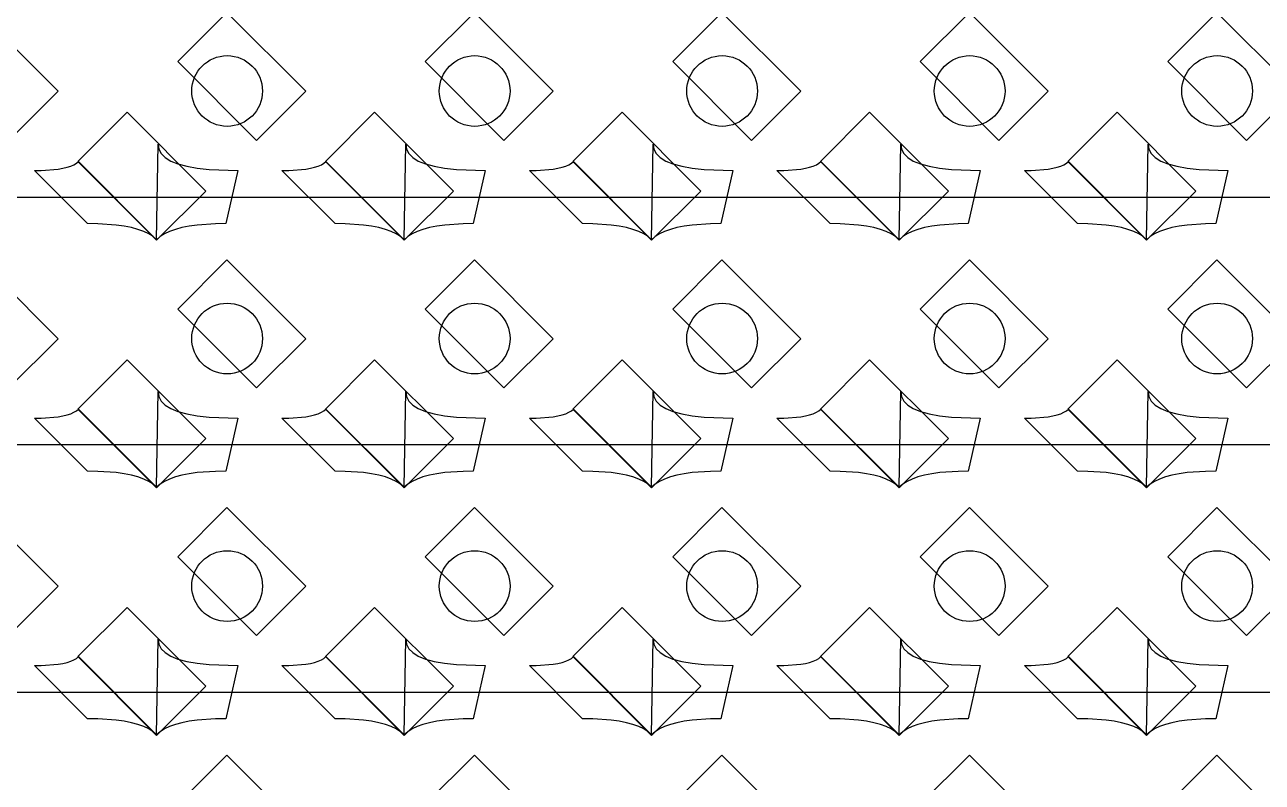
# Model space of a CAD drawing. Header units: inches. Extents: x 0.07 to 4.39, y 0.05 to 2.95.
# Drawn here: x 2.5928 to 2.9428, y 1.3145 to 1.5287 of the extents above; entities that cross this region are included whole.
import ezdxf

# ---------------------------------------------------------------- set-up
doc = ezdxf.new("R2010")
doc.units = ezdxf.units.IN
doc.header["$MEASUREMENT"] = 0
doc.layers.add('Top Layer', color=1, linetype='Continuous')

# ---------------------------------------------------------------- blocks, each defined once
blk = doc.blocks.new('0805_P_______________577')
at = {"layer": 'Top Layer'}
for p, q in [((-0.03937, 0.01575), (-0.01969, 0.01575)), ((-0.03937, -0.01575), (-0.03937, 0.01575)), ((-0.01969, 0.01575), (-0.01969, -0.01575)), ((0.01969, 0.01575), (0.03937, 0.01575)), ((0.01969, -0.01575), (0.01969, 0.01575)), ((0.03937, 0.01575), (0.03937, -0.01575)), ((-0.01969, -0.01575), (-0.03937, -0.01575)), ((0.03937, -0.01575), (0.01969, -0.01575))]:
    blk.add_line(p, q, dxfattribs=at)
blk = doc.blocks.new('0805_P_______________578')
at = {"layer": 'Top Layer'}
for p, q in [((-0.03937, 0.01575), (-0.01969, 0.01575)), ((-0.03937, -0.01575), (-0.03937, 0.01575)), ((-0.01969, 0.01575), (-0.01969, -0.01575)), ((0.01969, 0.01575), (0.03937, 0.01575)), ((0.01969, -0.01575), (0.01969, 0.01575)), ((0.03937, 0.01575), (0.03937, -0.01575)), ((-0.01969, -0.01575), (-0.03937, -0.01575)), ((0.03937, -0.01575), (0.01969, -0.01575))]:
    blk.add_line(p, q, dxfattribs=at)
blk = doc.blocks.new('0805_P_______________579')
at = {"layer": 'Top Layer'}
for p, q in [((-0.03937, 0.01575), (-0.01969, 0.01575)), ((-0.03937, -0.01575), (-0.03937, 0.01575)), ((-0.01969, 0.01575), (-0.01969, -0.01575)), ((0.01969, 0.01575), (0.03937, 0.01575)), ((0.01969, -0.01575), (0.01969, 0.01575)), ((0.03937, 0.01575), (0.03937, -0.01575)), ((-0.01969, -0.01575), (-0.03937, -0.01575)), ((0.03937, -0.01575), (0.01969, -0.01575))]:
    blk.add_line(p, q, dxfattribs=at)
blk = doc.blocks.new('0805_P_______________580')
at = {"layer": 'Top Layer'}
for p, q in [((-0.03937, 0.01575), (-0.01969, 0.01575)), ((-0.03937, -0.01575), (-0.03937, 0.01575)), ((-0.01969, 0.01575), (-0.01969, -0.01575)), ((0.01969, 0.01575), (0.03937, 0.01575)), ((0.01969, -0.01575), (0.01969, 0.01575)), ((0.03937, 0.01575), (0.03937, -0.01575)), ((-0.01969, -0.01575), (-0.03937, -0.01575)), ((0.03937, -0.01575), (0.01969, -0.01575))]:
    blk.add_line(p, q, dxfattribs=at)
blk = doc.blocks.new('0805_P_______________581')
at = {"layer": 'Top Layer'}
for p, q in [((-0.03937, 0.01575), (-0.01969, 0.01575)), ((-0.03937, -0.01575), (-0.03937, 0.01575)), ((-0.01969, 0.01575), (-0.01969, -0.01575)), ((0.01969, 0.01575), (0.03937, 0.01575)), ((0.01969, -0.01575), (0.01969, 0.01575)), ((0.03937, 0.01575), (0.03937, -0.01575)), ((-0.01969, -0.01575), (-0.03937, -0.01575)), ((0.03937, -0.01575), (0.01969, -0.01575))]:
    blk.add_line(p, q, dxfattribs=at)
blk = doc.blocks.new('0805_P_______________582')
at = {"layer": 'Top Layer'}
for p, q in [((-0.03937, 0.01575), (-0.01969, 0.01575)), ((-0.03937, -0.01575), (-0.03937, 0.01575)), ((-0.01969, 0.01575), (-0.01969, -0.01575)), ((0.01969, 0.01575), (0.03937, 0.01575)), ((0.01969, -0.01575), (0.01969, 0.01575)), ((0.03937, 0.01575), (0.03937, -0.01575)), ((-0.01969, -0.01575), (-0.03937, -0.01575)), ((0.03937, -0.01575), (0.01969, -0.01575))]:
    blk.add_line(p, q, dxfattribs=at)
blk = doc.blocks.new('0805_P_______________617')
at = {"layer": 'Top Layer'}
for p, q in [((-0.03937, 0.01575), (-0.01969, 0.01575)), ((-0.03937, -0.01575), (-0.03937, 0.01575)), ((-0.01969, 0.01575), (-0.01969, -0.01575)), ((0.01969, 0.01575), (0.03937, 0.01575)), ((0.01969, -0.01575), (0.01969, 0.01575)), ((0.03937, 0.01575), (0.03937, -0.01575)), ((-0.01969, -0.01575), (-0.03937, -0.01575)), ((0.03937, -0.01575), (0.01969, -0.01575))]:
    blk.add_line(p, q, dxfattribs=at)
blk = doc.blocks.new('0805_P_______________618')
at = {"layer": 'Top Layer'}
for p, q in [((-0.03937, 0.01575), (-0.01969, 0.01575)), ((-0.03937, -0.01575), (-0.03937, 0.01575)), ((-0.01969, 0.01575), (-0.01969, -0.01575)), ((0.01969, 0.01575), (0.03937, 0.01575)), ((0.01969, -0.01575), (0.01969, 0.01575)), ((0.03937, 0.01575), (0.03937, -0.01575)), ((-0.01969, -0.01575), (-0.03937, -0.01575)), ((0.03937, -0.01575), (0.01969, -0.01575))]:
    blk.add_line(p, q, dxfattribs=at)
blk = doc.blocks.new('0805_P_______________619')
at = {"layer": 'Top Layer'}
for p, q in [((-0.03937, 0.01575), (-0.01969, 0.01575)), ((-0.03937, -0.01575), (-0.03937, 0.01575)), ((-0.01969, 0.01575), (-0.01969, -0.01575)), ((0.01969, 0.01575), (0.03937, 0.01575)), ((0.01969, -0.01575), (0.01969, 0.01575)), ((0.03937, 0.01575), (0.03937, -0.01575)), ((-0.01969, -0.01575), (-0.03937, -0.01575)), ((0.03937, -0.01575), (0.01969, -0.01575))]:
    blk.add_line(p, q, dxfattribs=at)
blk = doc.blocks.new('0805_P_______________620')
at = {"layer": 'Top Layer'}
for p, q in [((-0.03937, 0.01575), (-0.01969, 0.01575)), ((-0.03937, -0.01575), (-0.03937, 0.01575)), ((-0.01969, 0.01575), (-0.01969, -0.01575)), ((0.01969, 0.01575), (0.03937, 0.01575)), ((0.01969, -0.01575), (0.01969, 0.01575)), ((0.03937, 0.01575), (0.03937, -0.01575)), ((-0.01969, -0.01575), (-0.03937, -0.01575)), ((0.03937, -0.01575), (0.01969, -0.01575))]:
    blk.add_line(p, q, dxfattribs=at)
blk = doc.blocks.new('0805_P_______________621')
at = {"layer": 'Top Layer'}
for p, q in [((-0.03937, 0.01575), (-0.01969, 0.01575)), ((-0.03937, -0.01575), (-0.03937, 0.01575)), ((-0.01969, 0.01575), (-0.01969, -0.01575)), ((0.01969, 0.01575), (0.03937, 0.01575)), ((0.01969, -0.01575), (0.01969, 0.01575)), ((0.03937, 0.01575), (0.03937, -0.01575)), ((-0.01969, -0.01575), (-0.03937, -0.01575)), ((0.03937, -0.01575), (0.01969, -0.01575))]:
    blk.add_line(p, q, dxfattribs=at)
blk = doc.blocks.new('0805_P_______________622')
at = {"layer": 'Top Layer'}
for p, q in [((-0.03937, 0.01575), (-0.01969, 0.01575)), ((-0.03937, -0.01575), (-0.03937, 0.01575)), ((-0.01969, 0.01575), (-0.01969, -0.01575)), ((0.01969, 0.01575), (0.03937, 0.01575)), ((0.01969, -0.01575), (0.01969, 0.01575)), ((0.03937, 0.01575), (0.03937, -0.01575)), ((-0.01969, -0.01575), (-0.03937, -0.01575)), ((0.03937, -0.01575), (0.01969, -0.01575))]:
    blk.add_line(p, q, dxfattribs=at)
blk = doc.blocks.new('0805_P_______________657')
at = {"layer": 'Top Layer'}
for p, q in [((-0.03937, 0.01575), (-0.01969, 0.01575)), ((-0.03937, -0.01575), (-0.03937, 0.01575)), ((-0.01969, 0.01575), (-0.01969, -0.01575)), ((0.01969, 0.01575), (0.03937, 0.01575)), ((0.01969, -0.01575), (0.01969, 0.01575)), ((0.03937, 0.01575), (0.03937, -0.01575)), ((-0.01969, -0.01575), (-0.03937, -0.01575)), ((0.03937, -0.01575), (0.01969, -0.01575))]:
    blk.add_line(p, q, dxfattribs=at)
blk = doc.blocks.new('0805_P_______________658')
at = {"layer": 'Top Layer'}
for p, q in [((-0.03937, 0.01575), (-0.01969, 0.01575)), ((-0.03937, -0.01575), (-0.03937, 0.01575)), ((-0.01969, 0.01575), (-0.01969, -0.01575)), ((0.01969, 0.01575), (0.03937, 0.01575)), ((0.01969, -0.01575), (0.01969, 0.01575)), ((0.03937, 0.01575), (0.03937, -0.01575)), ((-0.01969, -0.01575), (-0.03937, -0.01575)), ((0.03937, -0.01575), (0.01969, -0.01575))]:
    blk.add_line(p, q, dxfattribs=at)
blk = doc.blocks.new('0805_P_______________659')
at = {"layer": 'Top Layer'}
for p, q in [((-0.03937, 0.01575), (-0.01969, 0.01575)), ((-0.03937, -0.01575), (-0.03937, 0.01575)), ((-0.01969, 0.01575), (-0.01969, -0.01575)), ((0.01969, 0.01575), (0.03937, 0.01575)), ((0.01969, -0.01575), (0.01969, 0.01575)), ((0.03937, 0.01575), (0.03937, -0.01575)), ((-0.01969, -0.01575), (-0.03937, -0.01575)), ((0.03937, -0.01575), (0.01969, -0.01575))]:
    blk.add_line(p, q, dxfattribs=at)
blk = doc.blocks.new('0805_P_______________660')
at = {"layer": 'Top Layer'}
for p, q in [((-0.03937, 0.01575), (-0.01969, 0.01575)), ((-0.03937, -0.01575), (-0.03937, 0.01575)), ((-0.01969, 0.01575), (-0.01969, -0.01575)), ((0.01969, 0.01575), (0.03937, 0.01575)), ((0.01969, -0.01575), (0.01969, 0.01575)), ((0.03937, 0.01575), (0.03937, -0.01575)), ((-0.01969, -0.01575), (-0.03937, -0.01575)), ((0.03937, -0.01575), (0.01969, -0.01575))]:
    blk.add_line(p, q, dxfattribs=at)
blk = doc.blocks.new('0805_P_______________661')
at = {"layer": 'Top Layer'}
for p, q in [((-0.03937, 0.01575), (-0.01969, 0.01575)), ((-0.03937, -0.01575), (-0.03937, 0.01575)), ((-0.01969, 0.01575), (-0.01969, -0.01575)), ((0.01969, 0.01575), (0.03937, 0.01575)), ((0.01969, -0.01575), (0.01969, 0.01575)), ((0.03937, 0.01575), (0.03937, -0.01575)), ((-0.01969, -0.01575), (-0.03937, -0.01575)), ((0.03937, -0.01575), (0.01969, -0.01575))]:
    blk.add_line(p, q, dxfattribs=at)
blk = doc.blocks.new('0805_P_______________662')
at = {"layer": 'Top Layer'}
for p, q in [((-0.03937, 0.01575), (-0.01969, 0.01575)), ((-0.03937, -0.01575), (-0.03937, 0.01575)), ((-0.01969, 0.01575), (-0.01969, -0.01575)), ((0.01969, 0.01575), (0.03937, 0.01575)), ((0.01969, -0.01575), (0.01969, 0.01575)), ((0.03937, 0.01575), (0.03937, -0.01575)), ((-0.01969, -0.01575), (-0.03937, -0.01575)), ((0.03937, -0.01575), (0.01969, -0.01575))]:
    blk.add_line(p, q, dxfattribs=at)
blk = doc.blocks.new('0805_P_______________697')
at = {"layer": 'Top Layer'}
for p, q in [((-0.03937, 0.01575), (-0.01969, 0.01575)), ((-0.03937, -0.01575), (-0.03937, 0.01575)), ((-0.01969, 0.01575), (-0.01969, -0.01575)), ((0.01969, 0.01575), (0.03937, 0.01575)), ((0.01969, -0.01575), (0.01969, 0.01575)), ((0.03937, 0.01575), (0.03937, -0.01575)), ((-0.01969, -0.01575), (-0.03937, -0.01575)), ((0.03937, -0.01575), (0.01969, -0.01575))]:
    blk.add_line(p, q, dxfattribs=at)
blk = doc.blocks.new('0805_P_______________698')
at = {"layer": 'Top Layer'}
for p, q in [((-0.03937, 0.01575), (-0.01969, 0.01575)), ((-0.03937, -0.01575), (-0.03937, 0.01575)), ((-0.01969, 0.01575), (-0.01969, -0.01575)), ((0.01969, 0.01575), (0.03937, 0.01575)), ((0.01969, -0.01575), (0.01969, 0.01575)), ((0.03937, 0.01575), (0.03937, -0.01575)), ((-0.01969, -0.01575), (-0.03937, -0.01575)), ((0.03937, -0.01575), (0.01969, -0.01575))]:
    blk.add_line(p, q, dxfattribs=at)
blk = doc.blocks.new('0805_P_______________699')
at = {"layer": 'Top Layer'}
for p, q in [((-0.03937, 0.01575), (-0.01969, 0.01575)), ((-0.03937, -0.01575), (-0.03937, 0.01575)), ((-0.01969, 0.01575), (-0.01969, -0.01575)), ((0.01969, 0.01575), (0.03937, 0.01575)), ((0.01969, -0.01575), (0.01969, 0.01575)), ((0.03937, 0.01575), (0.03937, -0.01575)), ((-0.01969, -0.01575), (-0.03937, -0.01575)), ((0.03937, -0.01575), (0.01969, -0.01575))]:
    blk.add_line(p, q, dxfattribs=at)
blk = doc.blocks.new('0805_P_______________700')
at = {"layer": 'Top Layer'}
for p, q in [((-0.03937, 0.01575), (-0.01969, 0.01575)), ((-0.03937, -0.01575), (-0.03937, 0.01575)), ((-0.01969, 0.01575), (-0.01969, -0.01575)), ((0.01969, 0.01575), (0.03937, 0.01575)), ((0.01969, -0.01575), (0.01969, 0.01575)), ((0.03937, 0.01575), (0.03937, -0.01575)), ((-0.01969, -0.01575), (-0.03937, -0.01575)), ((0.03937, -0.01575), (0.01969, -0.01575))]:
    blk.add_line(p, q, dxfattribs=at)
blk = doc.blocks.new('0805_P_______________701')
at = {"layer": 'Top Layer'}
for p, q in [((-0.03937, 0.01575), (-0.01969, 0.01575)), ((-0.03937, -0.01575), (-0.03937, 0.01575)), ((-0.01969, 0.01575), (-0.01969, -0.01575)), ((0.01969, 0.01575), (0.03937, 0.01575)), ((0.01969, -0.01575), (0.01969, 0.01575)), ((0.03937, 0.01575), (0.03937, -0.01575)), ((-0.01969, -0.01575), (-0.03937, -0.01575)), ((0.03937, -0.01575), (0.01969, -0.01575))]:
    blk.add_line(p, q, dxfattribs=at)
blk = doc.blocks.new('0805_P_______________702')
at = {"layer": 'Top Layer'}
for p, q in [((-0.03937, 0.01575), (-0.01969, 0.01575)), ((-0.03937, -0.01575), (-0.03937, 0.01575)), ((-0.01969, 0.01575), (-0.01969, -0.01575)), ((0.01969, 0.01575), (0.03937, 0.01575)), ((0.01969, -0.01575), (0.01969, 0.01575)), ((0.03937, 0.01575), (0.03937, -0.01575)), ((-0.01969, -0.01575), (-0.03937, -0.01575)), ((0.03937, -0.01575), (0.01969, -0.01575))]:
    blk.add_line(p, q, dxfattribs=at)

msp = doc.modelspace()

# ---------------------------------------------------------------- linework, layer by layer
at = {"layer": 'Top Layer'}
for p, q in [((2.63005, 1.46795), (2.63051, 1.495)), ((2.63051, 1.495), (2.63071, 1.49358)), ((2.70005, 1.46795), (2.70051, 1.495)), ((2.70051, 1.495), (2.70071, 1.49358)), ((2.77005, 1.46795), (2.77051, 1.495)), ((2.77051, 1.495), (2.77071, 1.49358)), ((2.84005, 1.46795), (2.84051, 1.495)), ((2.84051, 1.495), (2.84071, 1.49358)), ((2.91005, 1.46795), (2.91051, 1.495)), ((2.91051, 1.495), (2.91071, 1.49358)), ((2.63071, 1.49358), (2.63137, 1.4923)), ((2.63137, 1.4923), (2.63248, 1.49117)), ((2.63248, 1.49117), (2.63405, 1.4902)), ((2.70071, 1.49358), (2.70137, 1.4923)), ((2.70137, 1.4923), (2.70248, 1.49117)), ((2.70248, 1.49117), (2.70405, 1.4902)), ((2.77071, 1.49358), (2.77137, 1.4923)), ((2.77137, 1.4923), (2.77248, 1.49117)), ((2.77248, 1.49117), (2.77405, 1.4902)), ((2.84071, 1.49358), (2.84137, 1.4923)), ((2.84137, 1.4923), (2.84248, 1.49117)), ((2.84248, 1.49117), (2.84405, 1.4902)), ((2.91071, 1.49358), (2.91137, 1.4923)), ((2.91137, 1.4923), (2.91248, 1.49117)), ((2.91248, 1.49117), (2.91405, 1.4902)), ((2.59551, 1.4875), (2.59741, 1.48753)), ((2.61051, 1.4725), (2.59551, 1.4875)), ((2.59741, 1.48753), (2.60225, 1.48791)), ((2.60225, 1.48791), (2.60356, 1.48814)), ((2.60356, 1.48814), (2.60474, 1.48842)), ((2.60474, 1.48842), (2.60576, 1.48875)), ((2.60576, 1.48875), (2.60664, 1.48914)), ((2.60664, 1.48914), (2.60737, 1.48957)), ((2.60737, 1.48957), (2.60795, 1.49005)), ((2.60795, 1.49005), (2.63005, 1.46795)), ((2.63405, 1.4902), (2.63607, 1.48937)), ((2.63607, 1.48937), (2.63855, 1.4887)), ((2.63855, 1.4887), (2.64148, 1.48818)), ((2.64148, 1.48818), (2.64487, 1.4878)), ((2.64487, 1.4878), (2.65301, 1.4875)), ((2.65301, 1.4875), (2.6496, 1.4725)), ((2.66551, 1.4875), (2.66741, 1.48753)), ((2.68051, 1.4725), (2.66551, 1.4875)), ((2.66741, 1.48753), (2.67225, 1.48791)), ((2.67225, 1.48791), (2.67356, 1.48814)), ((2.67356, 1.48814), (2.67474, 1.48842)), ((2.67474, 1.48842), (2.67576, 1.48875)), ((2.67576, 1.48875), (2.67664, 1.48914)), ((2.67664, 1.48914), (2.67737, 1.48957)), ((2.67737, 1.48957), (2.67795, 1.49005)), ((2.67795, 1.49005), (2.70005, 1.46795)), ((2.70405, 1.4902), (2.70607, 1.48937)), ((2.70607, 1.48937), (2.70855, 1.4887)), ((2.70855, 1.4887), (2.71148, 1.48818)), ((2.71148, 1.48818), (2.71487, 1.4878)), ((2.71487, 1.4878), (2.72301, 1.4875)), ((2.72301, 1.4875), (2.7196, 1.4725)), ((2.73551, 1.4875), (2.73741, 1.48753)), ((2.75051, 1.4725), (2.73551, 1.4875)), ((2.73741, 1.48753), (2.74225, 1.48791)), ((2.74225, 1.48791), (2.74356, 1.48814)), ((2.74356, 1.48814), (2.74474, 1.48842)), ((2.74474, 1.48842), (2.74576, 1.48875)), ((2.74576, 1.48875), (2.74664, 1.48914)), ((2.74664, 1.48914), (2.74737, 1.48957)), ((2.74737, 1.48957), (2.74795, 1.49005)), ((2.74795, 1.49005), (2.77005, 1.46795)), ((2.77405, 1.4902), (2.77607, 1.48937)), ((2.77607, 1.48937), (2.77855, 1.4887)), ((2.77855, 1.4887), (2.78148, 1.48818)), ((2.78148, 1.48818), (2.78487, 1.4878)), ((2.78487, 1.4878), (2.79301, 1.4875)), ((2.79301, 1.4875), (2.7896, 1.4725)), ((2.80551, 1.4875), (2.80741, 1.48753)), ((2.82051, 1.4725), (2.80551, 1.4875)), ((2.80741, 1.48753), (2.81225, 1.48791)), ((2.81225, 1.48791), (2.81356, 1.48814)), ((2.81356, 1.48814), (2.81474, 1.48842)), ((2.81474, 1.48842), (2.81576, 1.48875)), ((2.81576, 1.48875), (2.81664, 1.48914)), ((2.81664, 1.48914), (2.81737, 1.48957)), ((2.81737, 1.48957), (2.81795, 1.49005)), ((2.81795, 1.49005), (2.84005, 1.46795)), ((2.84405, 1.4902), (2.84607, 1.48937)), ((2.84607, 1.48937), (2.84855, 1.4887)), ((2.84855, 1.4887), (2.85148, 1.48818)), ((2.85148, 1.48818), (2.85487, 1.4878)), ((2.85487, 1.4878), (2.86301, 1.4875)), ((2.86301, 1.4875), (2.8596, 1.4725)), ((2.87551, 1.4875), (2.87741, 1.48753)), ((2.89051, 1.4725), (2.87551, 1.4875)), ((2.87741, 1.48753), (2.88225, 1.48791)), ((2.88225, 1.48791), (2.88356, 1.48814)), ((2.88356, 1.48814), (2.88474, 1.48842)), ((2.88474, 1.48842), (2.88576, 1.48875)), ((2.88576, 1.48875), (2.88664, 1.48914)), ((2.88664, 1.48914), (2.88737, 1.48957)), ((2.88737, 1.48957), (2.88795, 1.49005)), ((2.88795, 1.49005), (2.91005, 1.46795)), ((2.91405, 1.4902), (2.91607, 1.48937)), ((2.91607, 1.48937), (2.91855, 1.4887)), ((2.91855, 1.4887), (2.92148, 1.48818)), ((2.92148, 1.48818), (2.92487, 1.4878)), ((2.92487, 1.4878), (2.93301, 1.4875)), ((2.93301, 1.4875), (2.9296, 1.4725)), ((2.41588, 1.48), (2.62588, 1.48)), ((2.62588, 1.48), (2.97588, 1.48)), ((2.6134, 1.47245), (2.61051, 1.4725)), ((2.61857, 1.47209), (2.6134, 1.47245)), ((2.62084, 1.47177), (2.61857, 1.47209)), ((2.6229, 1.47136), (2.62084, 1.47177)), ((2.62475, 1.47086), (2.6229, 1.47136)), ((2.62639, 1.47027), (2.62475, 1.47086)), ((2.62782, 1.46959), (2.62639, 1.47027)), ((2.63372, 1.47027), (2.63229, 1.46959)), ((2.63536, 1.47086), (2.63372, 1.47027)), ((2.63721, 1.47136), (2.63536, 1.47086)), ((2.63927, 1.47177), (2.63721, 1.47136)), ((2.64154, 1.47209), (2.63927, 1.47177)), ((2.64671, 1.47245), (2.64154, 1.47209)), ((2.6496, 1.4725), (2.64671, 1.47245)), ((2.6834, 1.47245), (2.68051, 1.4725)), ((2.68857, 1.47209), (2.6834, 1.47245)), ((2.69084, 1.47177), (2.68857, 1.47209)), ((2.6929, 1.47136), (2.69084, 1.47177)), ((2.69475, 1.47086), (2.6929, 1.47136)), ((2.69639, 1.47027), (2.69475, 1.47086)), ((2.69782, 1.46959), (2.69639, 1.47027)), ((2.70372, 1.47027), (2.70229, 1.46959)), ((2.70536, 1.47086), (2.70372, 1.47027)), ((2.70721, 1.47136), (2.70536, 1.47086)), ((2.70927, 1.47177), (2.70721, 1.47136)), ((2.71154, 1.47209), (2.70927, 1.47177)), ((2.71671, 1.47245), (2.71154, 1.47209)), ((2.7196, 1.4725), (2.71671, 1.47245)), ((2.7534, 1.47245), (2.75051, 1.4725)), ((2.75857, 1.47209), (2.7534, 1.47245)), ((2.76084, 1.47177), (2.75857, 1.47209)), ((2.7629, 1.47136), (2.76084, 1.47177)), ((2.76475, 1.47086), (2.7629, 1.47136)), ((2.76639, 1.47027), (2.76475, 1.47086)), ((2.76782, 1.46959), (2.76639, 1.47027)), ((2.77372, 1.47027), (2.77229, 1.46959)), ((2.77536, 1.47086), (2.77372, 1.47027)), ((2.77721, 1.47136), (2.77536, 1.47086)), ((2.77927, 1.47177), (2.77721, 1.47136)), ((2.78154, 1.47209), (2.77927, 1.47177)), ((2.78671, 1.47245), (2.78154, 1.47209)), ((2.7896, 1.4725), (2.78671, 1.47245)), ((2.8234, 1.47245), (2.82051, 1.4725)), ((2.82857, 1.47209), (2.8234, 1.47245)), ((2.83084, 1.47177), (2.82857, 1.47209)), ((2.8329, 1.47136), (2.83084, 1.47177)), ((2.83475, 1.47086), (2.8329, 1.47136)), ((2.83639, 1.47027), (2.83475, 1.47086)), ((2.83782, 1.46959), (2.83639, 1.47027)), ((2.84372, 1.47027), (2.84229, 1.46959)), ((2.84536, 1.47086), (2.84372, 1.47027)), ((2.84721, 1.47136), (2.84536, 1.47086)), ((2.84927, 1.47177), (2.84721, 1.47136)), ((2.85154, 1.47209), (2.84927, 1.47177)), ((2.85671, 1.47245), (2.85154, 1.47209)), ((2.8596, 1.4725), (2.85671, 1.47245)), ((2.8934, 1.47245), (2.89051, 1.4725)), ((2.89857, 1.47209), (2.8934, 1.47245)), ((2.90084, 1.47177), (2.89857, 1.47209)), ((2.9029, 1.47136), (2.90084, 1.47177)), ((2.90475, 1.47086), (2.9029, 1.47136)), ((2.90639, 1.47027), (2.90475, 1.47086)), ((2.90782, 1.46959), (2.90639, 1.47027)), ((2.91372, 1.47027), (2.91229, 1.46959)), ((2.91536, 1.47086), (2.91372, 1.47027)), ((2.91721, 1.47136), (2.91536, 1.47086)), ((2.91927, 1.47177), (2.91721, 1.47136)), ((2.92154, 1.47209), (2.91927, 1.47177)), ((2.92671, 1.47245), (2.92154, 1.47209)), ((2.9296, 1.4725), (2.92671, 1.47245)), ((2.62904, 1.46882), (2.62782, 1.46959)), ((2.63005, 1.46795), (2.62904, 1.46882)), ((2.63107, 1.46882), (2.63005, 1.46795)), ((2.63229, 1.46959), (2.63107, 1.46882)), ((2.69904, 1.46882), (2.69782, 1.46959)), ((2.70005, 1.46795), (2.69904, 1.46882)), ((2.70107, 1.46882), (2.70005, 1.46795)), ((2.70229, 1.46959), (2.70107, 1.46882)), ((2.76904, 1.46882), (2.76782, 1.46959)), ((2.77005, 1.46795), (2.76904, 1.46882)), ((2.77107, 1.46882), (2.77005, 1.46795)), ((2.77229, 1.46959), (2.77107, 1.46882)), ((2.83904, 1.46882), (2.83782, 1.46959)), ((2.84005, 1.46795), (2.83904, 1.46882)), ((2.84107, 1.46882), (2.84005, 1.46795)), ((2.84229, 1.46959), (2.84107, 1.46882)), ((2.90904, 1.46882), (2.90782, 1.46959)), ((2.91005, 1.46795), (2.90904, 1.46882)), ((2.91107, 1.46882), (2.91005, 1.46795)), ((2.91229, 1.46959), (2.91107, 1.46882)), ((2.63005, 1.39795), (2.63051, 1.425)), ((2.63051, 1.425), (2.63071, 1.42358)), ((2.70005, 1.39795), (2.70051, 1.425)), ((2.70051, 1.425), (2.70071, 1.42358)), ((2.77005, 1.39795), (2.77051, 1.425)), ((2.77051, 1.425), (2.77071, 1.42358)), ((2.84005, 1.39795), (2.84051, 1.425)), ((2.84051, 1.425), (2.84071, 1.42358)), ((2.91005, 1.39795), (2.91051, 1.425)), ((2.91051, 1.425), (2.91071, 1.42358)), ((2.63071, 1.42358), (2.63137, 1.4223)), ((2.63137, 1.4223), (2.63248, 1.42118)), ((2.63248, 1.42118), (2.63405, 1.4202)), ((2.70071, 1.42358), (2.70137, 1.4223)), ((2.70137, 1.4223), (2.70248, 1.42118)), ((2.70248, 1.42118), (2.70405, 1.4202)), ((2.77071, 1.42358), (2.77137, 1.4223)), ((2.77137, 1.4223), (2.77248, 1.42118)), ((2.77248, 1.42118), (2.77405, 1.4202)), ((2.84071, 1.42358), (2.84137, 1.4223)), ((2.84137, 1.4223), (2.84248, 1.42118)), ((2.84248, 1.42118), (2.84405, 1.4202)), ((2.91071, 1.42358), (2.91137, 1.4223)), ((2.91137, 1.4223), (2.91248, 1.42118)), ((2.91248, 1.42118), (2.91405, 1.4202)), ((2.59551, 1.4175), (2.59741, 1.41753)), ((2.61051, 1.4025), (2.59551, 1.4175)), ((2.59741, 1.41753), (2.60225, 1.41791)), ((2.60225, 1.41791), (2.60356, 1.41814)), ((2.60356, 1.41814), (2.60474, 1.41842)), ((2.60474, 1.41842), (2.60576, 1.41875)), ((2.60576, 1.41875), (2.60664, 1.41914)), ((2.60664, 1.41914), (2.60737, 1.41957)), ((2.60737, 1.41957), (2.60795, 1.42006)), ((2.60795, 1.42006), (2.63005, 1.39795)), ((2.63405, 1.4202), (2.63607, 1.41938)), ((2.63607, 1.41938), (2.63855, 1.4187)), ((2.63855, 1.4187), (2.64148, 1.41817)), ((2.64148, 1.41817), (2.64487, 1.4178)), ((2.64487, 1.4178), (2.65301, 1.4175)), ((2.65301, 1.4175), (2.6496, 1.4025)), ((2.66551, 1.4175), (2.66741, 1.41753)), ((2.68051, 1.4025), (2.66551, 1.4175)), ((2.66741, 1.41753), (2.67225, 1.41791)), ((2.67225, 1.41791), (2.67356, 1.41814)), ((2.67356, 1.41814), (2.67474, 1.41842)), ((2.67474, 1.41842), (2.67576, 1.41875)), ((2.67576, 1.41875), (2.67664, 1.41914)), ((2.67664, 1.41914), (2.67737, 1.41957)), ((2.67737, 1.41957), (2.67795, 1.42006)), ((2.67795, 1.42006), (2.70005, 1.39795)), ((2.70405, 1.4202), (2.70607, 1.41938)), ((2.70607, 1.41938), (2.70855, 1.4187)), ((2.70855, 1.4187), (2.71148, 1.41817)), ((2.71148, 1.41817), (2.71487, 1.4178)), ((2.71487, 1.4178), (2.72301, 1.4175)), ((2.72301, 1.4175), (2.7196, 1.4025)), ((2.73551, 1.4175), (2.73741, 1.41753)), ((2.75051, 1.4025), (2.73551, 1.4175)), ((2.73741, 1.41753), (2.74225, 1.41791)), ((2.74225, 1.41791), (2.74356, 1.41814)), ((2.74356, 1.41814), (2.74474, 1.41842)), ((2.74474, 1.41842), (2.74576, 1.41875)), ((2.74576, 1.41875), (2.74664, 1.41914)), ((2.74664, 1.41914), (2.74737, 1.41957)), ((2.74737, 1.41957), (2.74795, 1.42006)), ((2.74795, 1.42006), (2.77005, 1.39795)), ((2.77405, 1.4202), (2.77607, 1.41938)), ((2.77607, 1.41938), (2.77855, 1.4187)), ((2.77855, 1.4187), (2.78148, 1.41817)), ((2.78148, 1.41817), (2.78487, 1.4178)), ((2.78487, 1.4178), (2.79301, 1.4175)), ((2.79301, 1.4175), (2.7896, 1.4025)), ((2.80551, 1.4175), (2.80741, 1.41753)), ((2.82051, 1.4025), (2.80551, 1.4175)), ((2.80741, 1.41753), (2.81225, 1.41791)), ((2.81225, 1.41791), (2.81356, 1.41814)), ((2.81356, 1.41814), (2.81474, 1.41842)), ((2.81474, 1.41842), (2.81576, 1.41875)), ((2.81576, 1.41875), (2.81664, 1.41914)), ((2.81664, 1.41914), (2.81737, 1.41957)), ((2.81737, 1.41957), (2.81795, 1.42006)), ((2.81795, 1.42006), (2.84005, 1.39795)), ((2.84405, 1.4202), (2.84607, 1.41938)), ((2.84607, 1.41938), (2.84855, 1.4187)), ((2.84855, 1.4187), (2.85148, 1.41817)), ((2.85148, 1.41817), (2.85487, 1.4178)), ((2.85487, 1.4178), (2.86301, 1.4175)), ((2.86301, 1.4175), (2.8596, 1.4025)), ((2.87551, 1.4175), (2.87741, 1.41753)), ((2.89051, 1.4025), (2.87551, 1.4175)), ((2.87741, 1.41753), (2.88225, 1.41791)), ((2.88225, 1.41791), (2.88356, 1.41814)), ((2.88356, 1.41814), (2.88474, 1.41842)), ((2.88474, 1.41842), (2.88576, 1.41875)), ((2.88576, 1.41875), (2.88664, 1.41914)), ((2.88664, 1.41914), (2.88737, 1.41957)), ((2.88737, 1.41957), (2.88795, 1.42006)), ((2.88795, 1.42006), (2.91005, 1.39795)), ((2.91405, 1.4202), (2.91607, 1.41938)), ((2.91607, 1.41938), (2.91855, 1.4187)), ((2.91855, 1.4187), (2.92148, 1.41817)), ((2.92148, 1.41817), (2.92487, 1.4178)), ((2.92487, 1.4178), (2.93301, 1.4175)), ((2.93301, 1.4175), (2.9296, 1.4025)), ((2.55588, 1.41), (2.63005, 1.41)), ((2.63005, 1.41), (2.70005, 1.41)), ((2.70005, 1.41), (2.77006, 1.41)), ((2.77006, 1.41), (2.90588, 1.41)), ((2.90588, 1.41), (2.98006, 1.41)), ((2.6134, 1.40245), (2.61051, 1.4025)), ((2.61857, 1.40209), (2.6134, 1.40245)), ((2.62084, 1.40177), (2.61857, 1.40209)), ((2.6229, 1.40136), (2.62084, 1.40177)), ((2.62475, 1.40086), (2.6229, 1.40136)), ((2.62639, 1.40027), (2.62475, 1.40086)), ((2.62782, 1.39959), (2.62639, 1.40027)), ((2.63372, 1.40027), (2.63229, 1.39959)), ((2.63536, 1.40086), (2.63372, 1.40027)), ((2.63721, 1.40136), (2.63536, 1.40086)), ((2.63927, 1.40177), (2.63721, 1.40136)), ((2.64154, 1.40209), (2.63927, 1.40177)), ((2.64671, 1.40245), (2.64154, 1.40209)), ((2.6496, 1.4025), (2.64671, 1.40245)), ((2.6834, 1.40245), (2.68051, 1.4025)), ((2.68857, 1.40209), (2.6834, 1.40245)), ((2.69084, 1.40177), (2.68857, 1.40209)), ((2.6929, 1.40136), (2.69084, 1.40177)), ((2.69475, 1.40086), (2.6929, 1.40136)), ((2.69639, 1.40027), (2.69475, 1.40086)), ((2.69782, 1.39959), (2.69639, 1.40027)), ((2.70372, 1.40027), (2.70229, 1.39959)), ((2.70536, 1.40086), (2.70372, 1.40027)), ((2.70721, 1.40136), (2.70536, 1.40086)), ((2.70927, 1.40177), (2.70721, 1.40136)), ((2.71154, 1.40209), (2.70927, 1.40177)), ((2.71671, 1.40245), (2.71154, 1.40209)), ((2.7196, 1.4025), (2.71671, 1.40245)), ((2.7534, 1.40245), (2.75051, 1.4025)), ((2.75857, 1.40209), (2.7534, 1.40245)), ((2.76084, 1.40177), (2.75857, 1.40209)), ((2.7629, 1.40136), (2.76084, 1.40177)), ((2.76475, 1.40086), (2.7629, 1.40136)), ((2.76639, 1.40027), (2.76475, 1.40086)), ((2.76782, 1.39959), (2.76639, 1.40027)), ((2.77372, 1.40027), (2.77229, 1.39959)), ((2.77536, 1.40086), (2.77372, 1.40027)), ((2.77721, 1.40136), (2.77536, 1.40086)), ((2.77927, 1.40177), (2.77721, 1.40136)), ((2.78154, 1.40209), (2.77927, 1.40177)), ((2.78671, 1.40245), (2.78154, 1.40209)), ((2.7896, 1.4025), (2.78671, 1.40245)), ((2.8234, 1.40245), (2.82051, 1.4025)), ((2.82857, 1.40209), (2.8234, 1.40245)), ((2.83084, 1.40177), (2.82857, 1.40209)), ((2.8329, 1.40136), (2.83084, 1.40177)), ((2.83475, 1.40086), (2.8329, 1.40136)), ((2.83639, 1.40027), (2.83475, 1.40086)), ((2.83782, 1.39959), (2.83639, 1.40027)), ((2.84372, 1.40027), (2.84229, 1.39959)), ((2.84536, 1.40086), (2.84372, 1.40027)), ((2.84721, 1.40136), (2.84536, 1.40086)), ((2.84927, 1.40177), (2.84721, 1.40136)), ((2.85154, 1.40209), (2.84927, 1.40177)), ((2.85671, 1.40245), (2.85154, 1.40209)), ((2.8596, 1.4025), (2.85671, 1.40245)), ((2.8934, 1.40245), (2.89051, 1.4025)), ((2.89857, 1.40209), (2.8934, 1.40245)), ((2.90084, 1.40177), (2.89857, 1.40209)), ((2.9029, 1.40136), (2.90084, 1.40177)), ((2.90475, 1.40086), (2.9029, 1.40136)), ((2.90639, 1.40027), (2.90475, 1.40086)), ((2.90782, 1.39959), (2.90639, 1.40027)), ((2.91372, 1.40027), (2.91229, 1.39959)), ((2.91536, 1.40086), (2.91372, 1.40027)), ((2.91721, 1.40136), (2.91536, 1.40086)), ((2.91927, 1.40177), (2.91721, 1.40136)), ((2.92154, 1.40209), (2.91927, 1.40177)), ((2.92671, 1.40245), (2.92154, 1.40209)), ((2.9296, 1.4025), (2.92671, 1.40245)), ((2.62904, 1.39882), (2.62782, 1.39959)), ((2.63005, 1.39795), (2.62904, 1.39882)), ((2.63107, 1.39882), (2.63005, 1.39795)), ((2.63229, 1.39959), (2.63107, 1.39882)), ((2.69904, 1.39882), (2.69782, 1.39959)), ((2.70005, 1.39795), (2.69904, 1.39882)), ((2.70107, 1.39882), (2.70005, 1.39795)), ((2.70229, 1.39959), (2.70107, 1.39882)), ((2.76904, 1.39882), (2.76782, 1.39959)), ((2.77005, 1.39795), (2.76904, 1.39882)), ((2.77107, 1.39882), (2.77005, 1.39795)), ((2.77229, 1.39959), (2.77107, 1.39882)), ((2.83904, 1.39882), (2.83782, 1.39959)), ((2.84005, 1.39795), (2.83904, 1.39882)), ((2.84107, 1.39882), (2.84005, 1.39795)), ((2.84229, 1.39959), (2.84107, 1.39882)), ((2.90904, 1.39882), (2.90782, 1.39959)), ((2.91005, 1.39795), (2.90904, 1.39882)), ((2.91107, 1.39882), (2.91005, 1.39795)), ((2.91229, 1.39959), (2.91107, 1.39882)), ((2.63005, 1.32795), (2.63051, 1.355)), ((2.63051, 1.355), (2.63071, 1.35357)), ((2.70005, 1.32795), (2.70051, 1.355)), ((2.70051, 1.355), (2.70071, 1.35357)), ((2.77005, 1.32795), (2.77051, 1.355)), ((2.77051, 1.355), (2.77071, 1.35357)), ((2.84005, 1.32795), (2.84051, 1.355)), ((2.84051, 1.355), (2.84071, 1.35357)), ((2.91005, 1.32795), (2.91051, 1.355)), ((2.91051, 1.355), (2.91071, 1.35357)), ((2.63071, 1.35357), (2.63137, 1.3523)), ((2.63137, 1.3523), (2.63248, 1.35118)), ((2.63248, 1.35118), (2.63405, 1.3502)), ((2.70071, 1.35357), (2.70137, 1.3523)), ((2.70137, 1.3523), (2.70248, 1.35118)), ((2.70248, 1.35118), (2.70405, 1.3502)), ((2.77071, 1.35357), (2.77137, 1.3523)), ((2.77137, 1.3523), (2.77248, 1.35118)), ((2.77248, 1.35118), (2.77405, 1.3502)), ((2.84071, 1.35357), (2.84137, 1.3523)), ((2.84137, 1.3523), (2.84248, 1.35118)), ((2.84248, 1.35118), (2.84405, 1.3502)), ((2.91071, 1.35357), (2.91137, 1.3523)), ((2.91137, 1.3523), (2.91248, 1.35118)), ((2.91248, 1.35118), (2.91405, 1.3502)), ((2.59551, 1.3475), (2.59741, 1.34753)), ((2.61051, 1.3325), (2.59551, 1.3475)), ((2.59741, 1.34753), (2.60225, 1.34791)), ((2.60225, 1.34791), (2.60356, 1.34814)), ((2.60356, 1.34814), (2.60474, 1.34842)), ((2.60474, 1.34842), (2.60576, 1.34875)), ((2.60576, 1.34875), (2.60664, 1.34914)), ((2.60664, 1.34914), (2.60737, 1.34957)), ((2.60737, 1.34957), (2.60795, 1.35006)), ((2.60795, 1.35006), (2.63005, 1.32795)), ((2.63405, 1.3502), (2.63607, 1.34937)), ((2.63607, 1.34937), (2.63855, 1.3487)), ((2.63855, 1.3487), (2.64148, 1.34817)), ((2.64148, 1.34817), (2.64487, 1.3478)), ((2.64487, 1.3478), (2.65301, 1.3475)), ((2.65301, 1.3475), (2.6496, 1.3325)), ((2.66551, 1.3475), (2.66741, 1.34753)), ((2.68051, 1.3325), (2.66551, 1.3475)), ((2.66741, 1.34753), (2.67225, 1.34791)), ((2.67225, 1.34791), (2.67356, 1.34814)), ((2.67356, 1.34814), (2.67474, 1.34842)), ((2.67474, 1.34842), (2.67576, 1.34875)), ((2.67576, 1.34875), (2.67664, 1.34914)), ((2.67664, 1.34914), (2.67737, 1.34957)), ((2.67737, 1.34957), (2.67795, 1.35006)), ((2.67795, 1.35006), (2.70005, 1.32795)), ((2.70405, 1.3502), (2.70607, 1.34937)), ((2.70607, 1.34937), (2.70855, 1.3487)), ((2.70855, 1.3487), (2.71148, 1.34817)), ((2.71148, 1.34817), (2.71487, 1.3478)), ((2.71487, 1.3478), (2.72301, 1.3475)), ((2.72301, 1.3475), (2.7196, 1.3325)), ((2.73551, 1.3475), (2.73741, 1.34753)), ((2.75051, 1.3325), (2.73551, 1.3475)), ((2.73741, 1.34753), (2.74225, 1.34791)), ((2.74225, 1.34791), (2.74356, 1.34814)), ((2.74356, 1.34814), (2.74474, 1.34842)), ((2.74474, 1.34842), (2.74576, 1.34875)), ((2.74576, 1.34875), (2.74664, 1.34914)), ((2.74664, 1.34914), (2.74737, 1.34957)), ((2.74737, 1.34957), (2.74795, 1.35006)), ((2.74795, 1.35006), (2.77005, 1.32795)), ((2.77405, 1.3502), (2.77607, 1.34937)), ((2.77607, 1.34937), (2.77855, 1.3487)), ((2.77855, 1.3487), (2.78148, 1.34817)), ((2.78148, 1.34817), (2.78487, 1.3478)), ((2.78487, 1.3478), (2.79301, 1.3475)), ((2.79301, 1.3475), (2.7896, 1.3325)), ((2.80551, 1.3475), (2.80741, 1.34753)), ((2.82051, 1.3325), (2.80551, 1.3475)), ((2.80741, 1.34753), (2.81225, 1.34791)), ((2.81225, 1.34791), (2.81356, 1.34814)), ((2.81356, 1.34814), (2.81474, 1.34842)), ((2.81474, 1.34842), (2.81576, 1.34875)), ((2.81576, 1.34875), (2.81664, 1.34914)), ((2.81664, 1.34914), (2.81737, 1.34957)), ((2.81737, 1.34957), (2.81795, 1.35006)), ((2.81795, 1.35006), (2.84005, 1.32795)), ((2.84405, 1.3502), (2.84607, 1.34937)), ((2.84607, 1.34937), (2.84855, 1.3487)), ((2.84855, 1.3487), (2.85148, 1.34817)), ((2.85148, 1.34817), (2.85487, 1.3478)), ((2.85487, 1.3478), (2.86301, 1.3475)), ((2.86301, 1.3475), (2.8596, 1.3325)), ((2.87551, 1.3475), (2.87741, 1.34753)), ((2.89051, 1.3325), (2.87551, 1.3475)), ((2.87741, 1.34753), (2.88225, 1.34791)), ((2.88225, 1.34791), (2.88356, 1.34814)), ((2.88356, 1.34814), (2.88474, 1.34842)), ((2.88474, 1.34842), (2.88576, 1.34875)), ((2.88576, 1.34875), (2.88664, 1.34914)), ((2.88664, 1.34914), (2.88737, 1.34957)), ((2.88737, 1.34957), (2.88795, 1.35006)), ((2.88795, 1.35006), (2.91005, 1.32795)), ((2.91405, 1.3502), (2.91607, 1.34937)), ((2.91607, 1.34937), (2.91855, 1.3487)), ((2.91855, 1.3487), (2.92148, 1.34817)), ((2.92148, 1.34817), (2.92487, 1.3478)), ((2.92487, 1.3478), (2.93301, 1.3475)), ((2.93301, 1.3475), (2.9296, 1.3325)), ((2.48588, 1.34), (2.69588, 1.34)), ((2.69588, 1.34), (2.90588, 1.34)), ((2.90588, 1.34), (3.05005, 1.34)), ((2.6134, 1.33245), (2.61051, 1.3325)), ((2.61857, 1.33209), (2.6134, 1.33245)), ((2.62084, 1.33177), (2.61857, 1.33209)), ((2.6229, 1.33136), (2.62084, 1.33177)), ((2.62475, 1.33086), (2.6229, 1.33136)), ((2.62639, 1.33027), (2.62475, 1.33086)), ((2.62782, 1.32959), (2.62639, 1.33027)), ((2.63372, 1.33027), (2.63229, 1.32959)), ((2.63536, 1.33086), (2.63372, 1.33027)), ((2.63721, 1.33136), (2.63536, 1.33086)), ((2.63927, 1.33177), (2.63721, 1.33136)), ((2.64154, 1.33209), (2.63927, 1.33177)), ((2.64671, 1.33245), (2.64154, 1.33209)), ((2.6496, 1.3325), (2.64671, 1.33245)), ((2.6834, 1.33245), (2.68051, 1.3325)), ((2.68857, 1.33209), (2.6834, 1.33245)), ((2.69084, 1.33177), (2.68857, 1.33209)), ((2.6929, 1.33136), (2.69084, 1.33177)), ((2.69475, 1.33086), (2.6929, 1.33136)), ((2.69639, 1.33027), (2.69475, 1.33086)), ((2.69782, 1.32959), (2.69639, 1.33027)), ((2.70372, 1.33027), (2.70229, 1.32959)), ((2.70536, 1.33086), (2.70372, 1.33027)), ((2.70721, 1.33136), (2.70536, 1.33086)), ((2.70927, 1.33177), (2.70721, 1.33136)), ((2.71154, 1.33209), (2.70927, 1.33177)), ((2.71671, 1.33245), (2.71154, 1.33209)), ((2.7196, 1.3325), (2.71671, 1.33245)), ((2.7534, 1.33245), (2.75051, 1.3325)), ((2.75857, 1.33209), (2.7534, 1.33245)), ((2.76084, 1.33177), (2.75857, 1.33209)), ((2.7629, 1.33136), (2.76084, 1.33177)), ((2.76475, 1.33086), (2.7629, 1.33136)), ((2.76639, 1.33027), (2.76475, 1.33086)), ((2.76782, 1.32959), (2.76639, 1.33027)), ((2.77372, 1.33027), (2.77229, 1.32959)), ((2.77536, 1.33086), (2.77372, 1.33027)), ((2.77721, 1.33136), (2.77536, 1.33086)), ((2.77927, 1.33177), (2.77721, 1.33136)), ((2.78154, 1.33209), (2.77927, 1.33177)), ((2.78671, 1.33245), (2.78154, 1.33209)), ((2.7896, 1.3325), (2.78671, 1.33245)), ((2.8234, 1.33245), (2.82051, 1.3325)), ((2.82857, 1.33209), (2.8234, 1.33245)), ((2.83084, 1.33177), (2.82857, 1.33209)), ((2.8329, 1.33136), (2.83084, 1.33177)), ((2.83475, 1.33086), (2.8329, 1.33136)), ((2.83639, 1.33027), (2.83475, 1.33086)), ((2.83782, 1.32959), (2.83639, 1.33027)), ((2.84372, 1.33027), (2.84229, 1.32959)), ((2.84536, 1.33086), (2.84372, 1.33027)), ((2.84721, 1.33136), (2.84536, 1.33086)), ((2.84927, 1.33177), (2.84721, 1.33136)), ((2.85154, 1.33209), (2.84927, 1.33177)), ((2.85671, 1.33245), (2.85154, 1.33209)), ((2.8596, 1.3325), (2.85671, 1.33245)), ((2.8934, 1.33245), (2.89051, 1.3325)), ((2.89857, 1.33209), (2.8934, 1.33245)), ((2.90084, 1.33177), (2.89857, 1.33209)), ((2.9029, 1.33136), (2.90084, 1.33177)), ((2.90475, 1.33086), (2.9029, 1.33136)), ((2.90639, 1.33027), (2.90475, 1.33086)), ((2.90782, 1.32959), (2.90639, 1.33027)), ((2.91372, 1.33027), (2.91229, 1.32959)), ((2.91536, 1.33086), (2.91372, 1.33027)), ((2.91721, 1.33136), (2.91536, 1.33086)), ((2.91927, 1.33177), (2.91721, 1.33136)), ((2.92154, 1.33209), (2.91927, 1.33177)), ((2.92671, 1.33245), (2.92154, 1.33209)), ((2.9296, 1.3325), (2.92671, 1.33245)), ((2.62904, 1.32882), (2.62782, 1.32959)), ((2.63005, 1.32795), (2.62904, 1.32882)), ((2.63107, 1.32882), (2.63005, 1.32795)), ((2.63229, 1.32959), (2.63107, 1.32882)), ((2.69904, 1.32882), (2.69782, 1.32959)), ((2.70005, 1.32795), (2.69904, 1.32882)), ((2.70107, 1.32882), (2.70005, 1.32795)), ((2.70229, 1.32959), (2.70107, 1.32882)), ((2.76904, 1.32882), (2.76782, 1.32959)), ((2.77005, 1.32795), (2.76904, 1.32882)), ((2.77107, 1.32882), (2.77005, 1.32795)), ((2.77229, 1.32959), (2.77107, 1.32882)), ((2.83904, 1.32882), (2.83782, 1.32959)), ((2.84005, 1.32795), (2.83904, 1.32882)), ((2.84107, 1.32882), (2.84005, 1.32795)), ((2.84229, 1.32959), (2.84107, 1.32882)), ((2.90904, 1.32882), (2.90782, 1.32959)), ((2.91005, 1.32795), (2.90904, 1.32882)), ((2.91107, 1.32882), (2.91005, 1.32795)), ((2.91229, 1.32959), (2.91107, 1.32882))]:
    msp.add_line(p, q, dxfattribs=at)
for centre in [(2.65, 1.51), (2.72, 1.51), (2.79, 1.51), (2.86, 1.51), (2.93, 1.51), (2.65, 1.44), (2.72, 1.44), (2.79, 1.44), (2.86, 1.44), (2.93, 1.44), (2.65, 1.37), (2.72, 1.37), (2.79, 1.37), (2.86, 1.37), (2.93, 1.37)]:
    msp.add_circle(centre, 0.01, dxfattribs=at)

# ---------------------------------------------------------------- block references
at = {"rotation": 45}
for name, p in [('0805_P_______________582', (2.605, 1.535)), ('0805_P_______________581', (2.675, 1.535)), ('0805_P_______________580', (2.745, 1.535)), ('0805_P_______________579', (2.815, 1.535)), ('0805_P_______________578', (2.885, 1.535)), ('0805_P_______________577', (2.955, 1.535)), ('0805_P_______________622', (2.605, 1.465)), ('0805_P_______________621', (2.675, 1.465)), ('0805_P_______________620', (2.745, 1.465)), ('0805_P_______________619', (2.815, 1.465)), ('0805_P_______________618', (2.885, 1.465)), ('0805_P_______________617', (2.955, 1.465)), ('0805_P_______________662', (2.605, 1.395)), ('0805_P_______________661', (2.675, 1.395)), ('0805_P_______________660', (2.745, 1.395)), ('0805_P_______________659', (2.815, 1.395)), ('0805_P_______________658', (2.885, 1.395)), ('0805_P_______________657', (2.955, 1.395)), ('0805_P_______________702', (2.605, 1.325)), ('0805_P_______________701', (2.675, 1.325)), ('0805_P_______________700', (2.745, 1.325)), ('0805_P_______________699', (2.815, 1.325)), ('0805_P_______________698', (2.885, 1.325)), ('0805_P_______________697', (2.955, 1.325))]:
    msp.add_blockref(name, p, dxfattribs=at)

doc.saveas('drawing.dxf')
